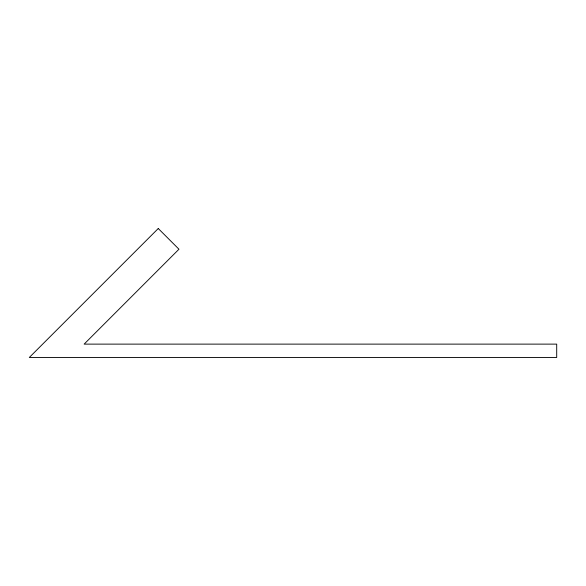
<?xml version="1.0" encoding="UTF-8"?>
<svg xmlns="http://www.w3.org/2000/svg" width="586" height="586" viewBox="0 0 586 586"><rect width="100%" height="100%" fill="white"/><g stroke="black" fill="none" stroke-linecap="round" stroke-linejoin="round"><path stroke-width="0.88" d="M158.257 228.518L29.3 357.482L556.7 357.482L556.7 344.121L84.135 344.121L178.964 249.226L158.257 228.518"/></g></svg>
